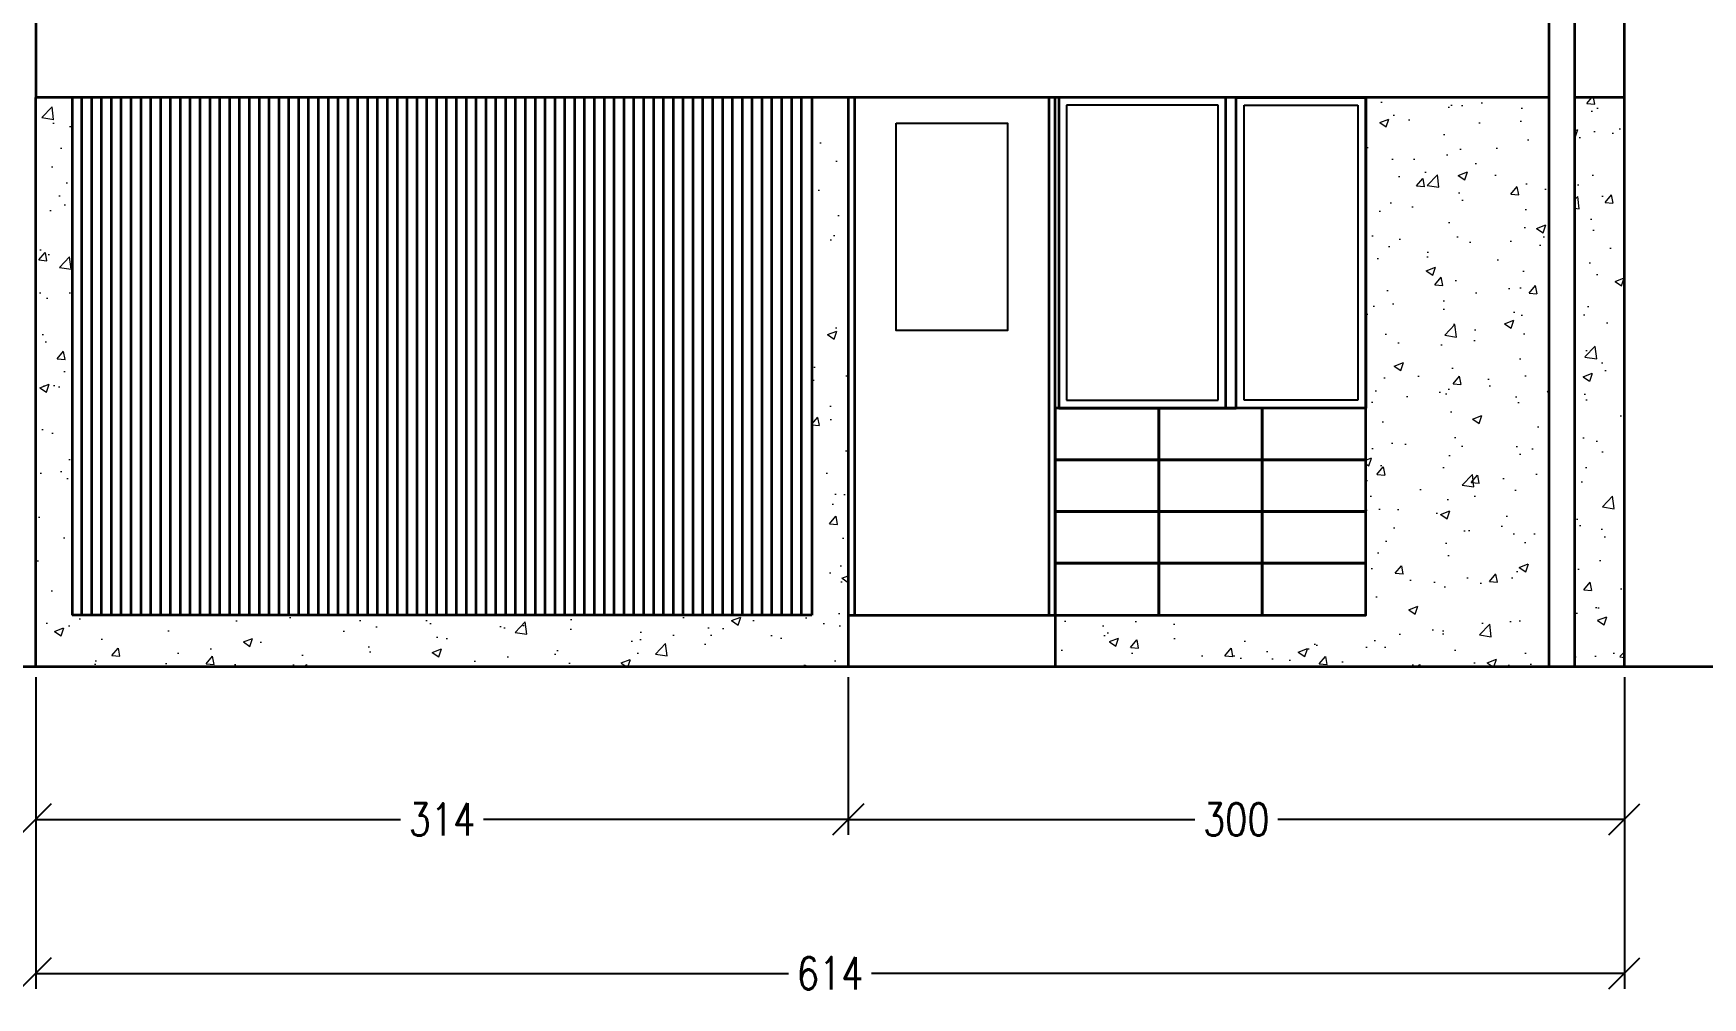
# Model space of a CAD drawing. Header units: metres. Extents: x -90 to 10476, y -9 to 23.
# Drawn here: x -41.54 to -35.09, y -9.27 to -5.54 of the extents above; entities that cross this region are included whole.
import ezdxf

# ---------------------------------------------------------------- set-up
doc = ezdxf.new("R2010")
doc.units = ezdxf.units.M
doc.header["$LTSCALE"] = 5
doc.header["$MEASUREMENT"] = 0
doc.layers.get('0').update_dxf_attribs({"color": 253})
for name, color, linetype, lineweight in [('A-ELEV-MBE1', 7, 'Continuous', 35), ('A-ELEV-PATT', 255, 'Continuous', 18), ('A-GLAZ-FULL', 4, 'Continuous', 25), ('A-SECT-MCUT', 7, 'Continuous', 35)]:
    doc.layers.add(name, color=color, linetype=linetype, lineweight=lineweight)
doc.layers.add('quote', color=3, linetype='Continuous')
doc.styles.add('E-ROMANS', font='romans.shx', dxfattribs={"width": 0.8})
doc.dimstyles.new('E-0100_TICK_12', dxfattribs={"dimscale": 0.001, "dimtxt": 125, "dimasz": 120, "dimexe": 60, "dimexo": 40, "dimgap": 30, "dimtad": 0, "dimzin": 0, "dimdsep": 46, "dimtxsty": 'E-ROMANS', "dimblk": 'OBLIQUE', "dimcen": 60, "dimclrd": 256, "dimclre": 256, "dimclrt": 256, "dimadec": 0, "dimazin": 0, "dimtfac": 1, "dimtmove": 1, "dimatfit": 3, "dimldrblk": 'OPEN90', "dimfxl": 1, "dimtfill": 1, "dimtolj": 1, "dimtzin": 0, "dimlwd": -1, "dimarcsym": 0})

# ---------------------------------------------------------------- blocks, each defined once
blk = doc.blocks.new('_Oblique')
at = {"color": 0, "linetype": 'ByBlock', "lineweight": -2}
blk.add_line((-0.5, -0.5), (0.5, 0.5), dxfattribs=at)
blk = doc.blocks.new('*D40')
at = {"layer": 'quote', "lineweight": -2, "transparency": 16777216}
for p, q in [((-41.533, -8.0304), (-41.533, -8.6398)), ((-38.393, -8.0304), (-38.393, -8.6398))]:
    blk.add_line(p, q, dxfattribs=at)
at = {"layer": 'quote', "transparency": 16777216}
for p, q in [((-41.533, -8.5798), (-40.1239, -8.5798)), ((-38.393, -8.5798), (-39.802, -8.5798))]:
    blk.add_line(p, q, dxfattribs=at)
at = {"layer": 'quote', "transparency": 16777216, "xscale": 0.12, "yscale": 0.12, "zscale": 0.12, "rotation": 180}
blk.add_blockref('_Oblique', (-41.533, -8.5798), dxfattribs=at)
at = {"layer": 'quote', "transparency": 16777216, "xscale": 0.12, "yscale": 0.12, "zscale": 0.12}
blk.add_blockref('_Oblique', (-38.393, -8.5798), dxfattribs=at)
at = {"layer": 'quote', "transparency": 16777216, "insert": (-39.963, -8.5798), "char_height": 0.125, "attachment_point": 5, "style": 'E-ROMANS', "bg_fill": 3, "box_fill_scale": 1.25, "bg_fill_color": 256, "bg_fill_true_color": 13158600, "bg_fill_transparency": 0}
blk.add_mtext('\\A1;314', dxfattribs=at)
blk = doc.blocks.new('_Open90')
at = {"color": 0, "linetype": 'ByBlock', "lineweight": -2}
for p, q in [((0, 0), (-1, 0)), ((-0.5, 0.5), (0, 0)), ((0, 0), (-0.5, -0.5))]:
    blk.add_line(p, q, dxfattribs=at)
blk = doc.blocks.new('*D41')
at = {"layer": 'quote', "lineweight": -2, "transparency": 16777216}
for p, q in [((-38.393, -8.0304), (-38.393, -8.6398)), ((-35.393, -8.0304), (-35.393, -8.6398))]:
    blk.add_line(p, q, dxfattribs=at)
at = {"layer": 'quote', "transparency": 16777216}
for p, q in [((-38.393, -8.5798), (-37.0516, -8.5798)), ((-35.393, -8.5798), (-36.7344, -8.5798))]:
    blk.add_line(p, q, dxfattribs=at)
at = {"layer": 'quote', "transparency": 16777216, "xscale": 0.12, "yscale": 0.12, "zscale": 0.12, "rotation": 180}
blk.add_blockref('_Oblique', (-38.393, -8.5798), dxfattribs=at)
at = {"layer": 'quote', "transparency": 16777216, "xscale": 0.12, "yscale": 0.12, "zscale": 0.12}
blk.add_blockref('_Oblique', (-35.393, -8.5798), dxfattribs=at)
at = {"layer": 'quote', "transparency": 16777216, "insert": (-36.893, -8.5798), "char_height": 0.125, "attachment_point": 5, "style": 'E-ROMANS', "bg_fill": 3, "box_fill_scale": 1.25, "bg_fill_color": 256, "bg_fill_true_color": 13158600, "bg_fill_transparency": 0}
blk.add_mtext('\\A1;300', dxfattribs=at)
blk = doc.blocks.new('*D42')
at = {"layer": 'quote', "lineweight": -2, "transparency": 16777216}
for p, q in [((-41.533, -8.0304), (-41.533, -9.2346)), ((-35.393, -8.0304), (-35.393, -9.2346))]:
    blk.add_line(p, q, dxfattribs=at)
at = {"layer": 'quote', "transparency": 16777216}
for p, q in [((-41.533, -9.1746), (-38.6216, -9.1746)), ((-35.393, -9.1746), (-38.3044, -9.1746))]:
    blk.add_line(p, q, dxfattribs=at)
at = {"layer": 'quote', "transparency": 16777216, "xscale": 0.12, "yscale": 0.12, "zscale": 0.12, "rotation": 180}
blk.add_blockref('_Oblique', (-41.533, -9.1746), dxfattribs=at)
at = {"layer": 'quote', "transparency": 16777216, "xscale": 0.12, "yscale": 0.12, "zscale": 0.12}
blk.add_blockref('_Oblique', (-35.393, -9.1746), dxfattribs=at)
at = {"layer": 'quote', "transparency": 16777216, "insert": (-38.463, -9.1746), "char_height": 0.125, "attachment_point": 5, "style": 'E-ROMANS', "bg_fill": 3, "box_fill_scale": 1.25, "bg_fill_color": 256, "bg_fill_true_color": 13158600, "bg_fill_transparency": 0}
blk.add_mtext('\\A1;614', dxfattribs=at)

msp = doc.modelspace()

# ---------------------------------------------------------------- hatches: boundary and pattern name
at = {"layer": 'A-ELEV-PATT'}
h = msp.add_hatch(dxfattribs=at)
h.set_pattern_fill('AR-CONC', color=256, scale=0.002, angle=180, style=0)
h.set_pattern_definition([(50, (-56.80757, -71.2479), (0.3643693, -0.0318782), [0.0381, -0.4191]), (355, (-56.80757, -71.2479), (-0.0704857, 0.3821133), [0.03048, -0.33528]), (100.451, (-56.7772, -71.25055), (0.293885, 0.3502334), [0.03238, -0.35618]), (46.1842, (-56.80757, -71.1463), (0.542158, -0.0840847), [0.05715, -0.62865]), (96.6356, (-56.7624, -71.1533), (0.4748085, 0.494851), [0.04857, -0.53427]), (351.184, (-56.8076, -71.1463), (0.474809, 0.4948502), [0.04572, -0.50292]), (21, (-56.75677, -71.1717), (0.3032298, -0.204531), [0.0381, -0.4191]), (326, (-56.75677, -71.1717), (0.123604, 0.368376), [0.03048, -0.33528]), (71.4514, (-56.7315, -71.18873), (0.426833, 0.1638457), [0.03238, -0.35618]), (37.5, (-56.80757, -71.24789), (0.0061772, 0.16911008), [0, -0.331216, 0, -0.34036, 0, -0.33655]), (7.5, (-56.80757, -71.24789), (0.13363933, 0.20036115), [0, -0.194056, 0, -0.323596, 0, -0.12827]), (327.5, (-56.92086, -71.24789), (0.2711812, -0.0114575), [0, -0.127, 0, -0.39624, 0, -0.52578]), (317.5, (-56.97166, -71.2479), (0.2962584, 0.050853), [0, -0.1651, 0, -0.263144, 0, -0.37338])])
h.paths.add_polyline_path([(-41.533, -7.9904), (-38.393, -7.9904), (-38.393, -5.7904), (-38.4411, -5.7904), (-38.533, -5.7904), (-38.533, -7.7904), (-41.393, -7.7904), (-41.393, -5.7904), (-41.533, -5.7904)])
h = msp.add_hatch(dxfattribs=at)
h.set_pattern_fill('AR-CONC', color=256, scale=0.002, angle=180, style=0)
h.set_pattern_definition([(50, (-56.80757, -71.2479), (0.3643693, -0.0318782), [0.0381, -0.4191]), (355, (-56.80757, -71.2479), (-0.0704857, 0.3821133), [0.03048, -0.33528]), (100.451, (-56.7772, -71.25055), (0.293885, 0.3502334), [0.03238, -0.35618]), (46.1842, (-56.80757, -71.1463), (0.542158, -0.0840847), [0.05715, -0.62865]), (96.6356, (-56.7624, -71.1533), (0.4748085, 0.494851), [0.04857, -0.53427]), (351.184, (-56.8076, -71.1463), (0.474809, 0.4948502), [0.04572, -0.50292]), (21, (-56.75677, -71.1717), (0.3032298, -0.204531), [0.0381, -0.4191]), (326, (-56.75677, -71.1717), (0.123604, 0.368376), [0.03048, -0.33528]), (71.4514, (-56.7315, -71.18873), (0.426833, 0.1638457), [0.03238, -0.35618]), (37.5, (-56.80757, -71.24789), (0.0061772, 0.16911008), [0, -0.331216, 0, -0.34036, 0, -0.33655]), (7.5, (-56.80757, -71.24789), (0.13363933, 0.20036115), [0, -0.194056, 0, -0.323596, 0, -0.12827]), (327.5, (-56.92086, -71.24789), (0.2711812, -0.0114575), [0, -0.127, 0, -0.39624, 0, -0.52578]), (317.5, (-56.97166, -71.2479), (0.2962584, 0.050853), [0, -0.1651, 0, -0.263144, 0, -0.37338])])
h.paths.add_polyline_path([(-37.593, -7.9904), (-35.6853, -7.9904), (-35.6853, -5.7904), (-36.393, -5.7904), (-36.393, -6.9904), (-36.393, -7.1904), (-36.393, -7.3904), (-36.393, -7.5904), (-36.393, -7.7904), (-36.793, -7.7904), (-37.193, -7.7904), (-37.593, -7.7904)])
h.paths.add_polyline_path([(-35.5853, -7.9904), (-35.393, -7.9904), (-35.393, -5.7904), (-35.5853, -5.7904)])

# ---------------------------------------------------------------- linework, layer by layer
at = {"layer": 'A-ELEV-MBE1'}
for p, q in [((-35.6853, -3.3557), (-35.6853, -7.9904)), ((-35.5853, -3.3557), (-35.5853, -7.9904)), ((-35.6853, -5.7904), (-41.533, -5.7904)), ((-41.393, -5.7904), (-41.393, -7.7904)), ((-41.3549, -7.7904), (-41.3549, -5.7904)), ((-41.3168, -7.7904), (-41.3168, -5.7904)), ((-41.2787, -7.7904), (-41.2787, -5.7904)), ((-41.2406, -7.7904), (-41.2406, -5.7904)), ((-41.2025, -7.7904), (-41.2025, -5.7904)), ((-41.1644, -7.7904), (-41.1644, -5.7904)), ((-41.1263, -7.7904), (-41.1263, -5.7904)), ((-41.0882, -7.7904), (-41.0882, -5.7904)), ((-41.0501, -7.7904), (-41.0501, -5.7904)), ((-41.012, -7.7904), (-41.012, -5.7904)), ((-40.9739, -7.7904), (-40.9739, -5.7904)), ((-40.9358, -7.7904), (-40.9358, -5.7904)), ((-40.8977, -7.7904), (-40.8977, -5.7904)), ((-40.8596, -7.7904), (-40.8596, -5.7904)), ((-40.8215, -7.7904), (-40.8215, -5.7904)), ((-40.7834, -7.7904), (-40.7834, -5.7904)), ((-40.7453, -7.7904), (-40.7453, -5.7904)), ((-40.7071, -7.7904), (-40.7071, -5.7904)), ((-40.669, -7.7904), (-40.669, -5.7904)), ((-40.6309, -7.7904), (-40.6309, -5.7904)), ((-40.5928, -7.7904), (-40.5928, -5.7904)), ((-40.5547, -7.7904), (-40.5547, -5.7904)), ((-40.5166, -7.7904), (-40.5166, -5.7904)), ((-40.4785, -7.7904), (-40.4785, -5.7904)), ((-40.4785, -7.7904), (-40.4785, -5.7904)), ((-40.4404, -7.7904), (-40.4404, -5.7904)), ((-40.4404, -7.7904), (-40.4404, -5.7904)), ((-40.4023, -7.7904), (-40.4023, -5.7904)), ((-40.4023, -7.7904), (-40.4023, -5.7904)), ((-40.3642, -7.7904), (-40.3642, -5.7904)), ((-40.3642, -7.7904), (-40.3642, -5.7904)), ((-40.3261, -7.7904), (-40.3261, -5.7904)), ((-40.3261, -7.7904), (-40.3261, -5.7904)), ((-40.288, -7.7904), (-40.288, -5.7904)), ((-40.288, -7.7904), (-40.288, -5.7904)), ((-40.2499, -7.7904), (-40.2499, -5.7904)), ((-40.2118, -7.7904), (-40.2118, -5.7904)), ((-40.1737, -7.7904), (-40.1737, -5.7904)), ((-40.1356, -7.7904), (-40.1356, -5.7904)), ((-40.0975, -7.7904), (-40.0975, -5.7904)), ((-40.0594, -7.7904), (-40.0594, -5.7904)), ((-40.0213, -7.7904), (-40.0213, -5.7904)), ((-39.9832, -7.7904), (-39.9832, -5.7904)), ((-39.9451, -7.7904), (-39.9451, -5.7904)), ((-39.907, -7.7904), (-39.907, -5.7904)), ((-39.8689, -7.7904), (-39.8689, -5.7904)), ((-39.8308, -7.7904), (-39.8308, -5.7904)), ((-39.7927, -7.7904), (-39.7927, -5.7904)), ((-39.7546, -7.7904), (-39.7546, -5.7904)), ((-39.7165, -7.7904), (-39.7165, -5.7904)), ((-39.6784, -7.7904), (-39.6784, -5.7904)), ((-39.6403, -7.7904), (-39.6403, -5.7904)), ((-39.6403, -7.7904), (-39.6403, -5.7904)), ((-39.6022, -7.7904), (-39.6022, -5.7904)), ((-39.6022, -7.7904), (-39.6022, -5.7904)), ((-39.5641, -7.7904), (-39.5641, -5.7904)), ((-39.5641, -7.7904), (-39.5641, -5.7904)), ((-39.526, -7.7904), (-39.526, -5.7904)), ((-39.526, -7.7904), (-39.526, -5.7904)), ((-39.4879, -7.7904), (-39.4879, -5.7904)), ((-39.4879, -7.7904), (-39.4879, -5.7904)), ((-39.4498, -7.7904), (-39.4498, -5.7904)), ((-39.4498, -7.7904), (-39.4498, -5.7904)), ((-39.4117, -7.7904), (-39.4117, -5.7904)), ((-39.4117, -7.7904), (-39.4117, -5.7904)), ((-39.3736, -7.7904), (-39.3736, -5.7904)), ((-39.3736, -7.7904), (-39.3736, -5.7904)), ((-39.3355, -7.7904), (-39.3355, -5.7904)), ((-39.2974, -7.7904), (-39.2974, -5.7904)), ((-39.2593, -7.7904), (-39.2593, -5.7904)), ((-39.2212, -7.7904), (-39.2212, -5.7904)), ((-39.1831, -7.7904), (-39.1831, -5.7904)), ((-39.1449, -7.7904), (-39.1449, -5.7904)), ((-39.1068, -7.7904), (-39.1068, -5.7904)), ((-39.0687, -7.7904), (-39.0687, -5.7904)), ((-39.0306, -7.7904), (-39.0306, -5.7904)), ((-38.9925, -7.7904), (-38.9925, -5.7904)), ((-38.9544, -7.7904), (-38.9544, -5.7904)), ((-38.9163, -7.7904), (-38.9163, -5.7904)), ((-38.8782, -7.7904), (-38.8782, -5.7904)), ((-38.8401, -7.7904), (-38.8401, -5.7904)), ((-38.802, -7.7904), (-38.802, -5.7904)), ((-38.7639, -7.7904), (-38.7639, -5.7904)), ((-38.7258, -7.7904), (-38.7258, -5.7904)), ((-38.6877, -7.7904), (-38.6877, -5.7904)), ((-38.6496, -7.7904), (-38.6496, -5.7904)), ((-38.6115, -7.7904), (-38.6115, -5.7904)), ((-38.5734, -7.7904), (-38.5734, -5.7904)), ((-38.533, -5.7904), (-38.533, -7.7904)), ((-38.393, -5.7904), (-38.393, -7.9904)), ((-38.368, -7.7904), (-38.368, -5.7904)), ((-37.618, -5.7904), (-37.618, -7.7904)), ((-37.593, -7.7904), (-37.593, -5.7904)), ((-37.579, -5.7904), (-37.579, -6.9904)), ((-36.933, -5.7904), (-37.579, -5.7904)), ((-36.933, -6.9904), (-36.933, -5.7904)), ((-36.893, -6.9904), (-36.893, -5.7904)), ((-36.893, -5.7904), (-36.393, -5.7904)), ((-36.393, -7.7904), (-36.393, -5.7904)), ((-36.393, -5.7904), (-36.393, -6.9904)), ((-35.393, -5.7904), (-35.5853, -5.7904)), ((-37.579, -6.9904), (-36.933, -6.9904)), ((-36.983, -6.9904), (-36.893, -6.9904)), ((-36.393, -6.9904), (-36.893, -6.9904)), ((-38.533, -7.7904), (-41.393, -7.7904)), ((-38.393, -7.7904), (-37.593, -7.7904)), ((-37.593, -7.7904), (-36.393, -7.7904)), ((-37.593, -7.7904), (-37.593, -7.9904))]:
    msp.add_line(p, q, dxfattribs=at)
for points in [[(-37.193, -6.9904), (-37.593, -6.9904), (-37.593, -7.1904), (-37.193, -7.1904)], [(-36.793, -6.9904), (-37.193, -6.9904), (-37.193, -7.1904), (-36.793, -7.1904)], [(-36.393, -6.9904), (-36.793, -6.9904), (-36.793, -7.1904), (-36.393, -7.1904)], [(-37.193, -7.1904), (-37.593, -7.1904), (-37.593, -7.3904), (-37.193, -7.3904)], [(-36.793, -7.1904), (-37.193, -7.1904), (-37.193, -7.3904), (-36.793, -7.3904)], [(-36.393, -7.1904), (-36.793, -7.1904), (-36.793, -7.3904), (-36.393, -7.3904)], [(-37.193, -7.3904), (-37.593, -7.3904), (-37.593, -7.5904), (-37.193, -7.5904)], [(-36.793, -7.3904), (-37.193, -7.3904), (-37.193, -7.5904), (-36.793, -7.5904)], [(-36.393, -7.3904), (-36.793, -7.3904), (-36.793, -7.5904), (-36.393, -7.5904)], [(-37.193, -7.5904), (-37.593, -7.5904), (-37.593, -7.7904), (-37.193, -7.7904)], [(-36.793, -7.5904), (-37.193, -7.5904), (-37.193, -7.7904), (-36.793, -7.7904)], [(-36.393, -7.5904), (-36.793, -7.5904), (-36.793, -7.7904), (-36.393, -7.7904)]]:
    msp.add_lwpolyline(points, close=True, dxfattribs=at)
at = {"layer": 'A-GLAZ-FULL'}
for p, q in [((-37.549, -5.8204), (-37.549, -6.9604)), ((-36.963, -5.8204), (-37.549, -5.8204)), ((-36.963, -6.9604), (-36.963, -5.8204)), ((-36.863, -6.9604), (-36.863, -5.8204)), ((-36.863, -5.8204), (-36.423, -5.8204)), ((-36.423, -5.8204), (-36.423, -6.9604)), ((-37.549, -6.9604), (-36.963, -6.9604)), ((-36.423, -6.9604), (-36.863, -6.9604))]:
    msp.add_line(p, q, dxfattribs=at)
msp.add_lwpolyline([(-38.208, -5.8904), (-37.778, -5.8904), (-37.778, -6.6904), (-38.208, -6.6904)], close=True, dxfattribs=at)
at = {"layer": 'A-SECT-MCUT'}
for p, q in [((-41.533, -5.4504), (-41.533, -5.7904)), ((-35.393, -7.9904), (-35.393, -5.4504)), ((-41.533, -7.9904), (-41.533, -5.7904)), ((-38.393, -5.7904), (-38.393, -7.7904)), ((-41.533, -7.9904), (-45.1561, -7.9904)), ((-41.533, -7.9904), (-45.1561, -7.9904)), ((-31.8188, -7.9904), (-45.1561, -7.9904)), ((-31.8188, -7.9904), (-45.1561, -7.9904))]:
    msp.add_line(p, q, dxfattribs=at)

# ---------------------------------------------------------------- next in the draw order: dimensions: what is measured, and where the dimension line sits
at = {"layer": 'quote'}
dim = msp.add_linear_dim(base=(-38.393, -8.5798), p1=(-41.533, -7.9904), p2=(-38.393, -7.9904), text='314', dimstyle='E-0100_TICK_12', dxfattribs=at)
dim.commit()
dim.dimension.update_dxf_attribs({"geometry": '*D40', "text_midpoint": (-39.963, -8.5798)})

# ---------------------------------------------------------------- next in the draw order: dimensions: what is measured, and where the dimension line sits
dim = msp.add_linear_dim(base=(-35.393, -8.5798), p1=(-38.393, -7.9904), p2=(-35.393, -7.9904), text='300', dimstyle='E-0100_TICK_12', dxfattribs=at)
dim.commit()
dim.dimension.update_dxf_attribs({"geometry": '*D41', "text_midpoint": (-36.893, -8.5798)})

# ---------------------------------------------------------------- next in the draw order: dimensions: what is measured, and where the dimension line sits
dim = msp.add_linear_dim(base=(-35.393, -9.1746), p1=(-41.533, -7.9904), p2=(-35.393, -7.9904), text='614', dimstyle='E-0100_TICK_12', dxfattribs=at)
dim.commit()
dim.dimension.update_dxf_attribs({"geometry": '*D42', "text_midpoint": (-38.463, -9.1746)})

doc.saveas('drawing.dxf')
